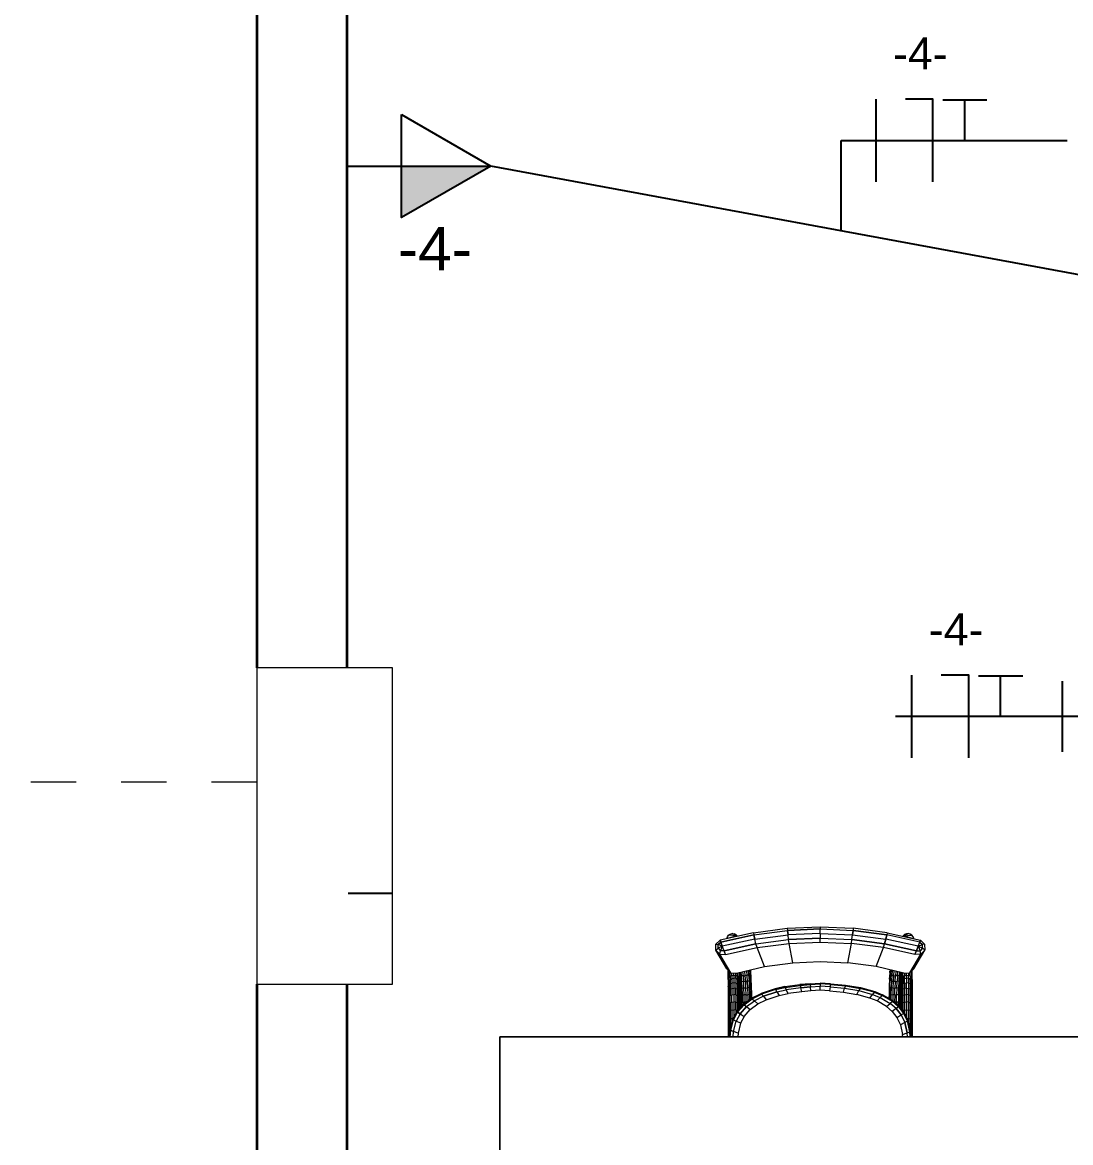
# Model space of a CAD drawing. Header units: metres. Extents: x -182 to 99, y 70 to 117.
# Drawn here: x -6.541 to -4.222, y 104.585 to 107.064 of the extents above; entities that cross this region are included whole.
import ezdxf

# ---------------------------------------------------------------- set-up
doc = ezdxf.new("R2010")
doc.units = ezdxf.units.M
doc.header["$LTSCALE"] = 0.01
doc.linetypes.add('TRAZOS2', pattern=[9.525, 6.35, -3.175])
for name, color, linetype, lineweight in [('A-WALL', 2, 'Continuous', 9), ('G-IMPT', 1, 'Continuous', 9), ('I-FURN', 6, 'Continuous', 9), ('S-COLS', 6, 'Continuous', 9), ('S-GRID', 1, 'Continuous', 9)]:
    doc.layers.add(name, color=color, linetype=linetype, lineweight=lineweight)
for name, color, linetype in [('FIAÇÃO', 10, 'Continuous'), ('Força', 7, 'Continuous'), ('Iluminação', 7, 'Continuous')]:
    doc.layers.add(name, color=color, linetype=linetype)
doc.styles.add('Arial', font='arial.ttf', dxfattribs={"height": 0.29506})
doc.styles.add('Arial_2', font='arial.ttf', dxfattribs={"height": 0.258177})
doc.dimstyles.new('Diagonal', dxfattribs={"dimscale": 0.3048, "dimtxt": 0.258177, "dimasz": 1.025262, "dimexe": 0.984252, "dimexo": 0.615157, "dimgap": 0.04101, "dimtad": 1, "dimrnd": 0.01, "dimzin": 0, "dimdsep": 46, "dimtxsty": 'Arial_2', "dimblk1": 'OBLIQUE', "dimblk2": 'OBLIQUE', "dimsah": 1, "dimcen": 0.09, "dimse1": 1, "dimse2": 1, "dimazin": 0, "dimtfac": 1, "dimtix": 1, "dimtmove": 0, "dimatfit": 3, "dimfxl": 1, "dimtvp": 1, "dimtfill": 1, "dimtolj": 1, "dimtzin": 0, "dimarcsym": 2})

# ---------------------------------------------------------------- blocks, each defined once
blk = doc.blocks.new('Craftsman05 - 12ZFNB05_dwg-256066-Nivel 4')
at = {"layer": 'G-IMPT'}
for p, q in [((0.762, 1.4224), (0, 1.4224)), ((0, 1.4224), (0.762, 1.4224)), ((0.762, 0), (0.762, 1.4224)), ((0.762, 1.4224), (0.762, 0)), ((0.762, 0), (0, 0)), ((0, 0), (0.762, 0))]:
    blk.add_line(p, q, dxfattribs=at)
blk = doc.blocks.new('Craftsman05 - Craftsman05-256427-Nivel 4')
blk.add_blockref('Craftsman05 - 12ZFNB05_dwg-256066-Nivel 4', (0, 0))
blk = doc.blocks.new('Seating28 - 12ZSTG28_dwg-156282-Nivel 4')
at = {"layer": 'G-IMPT'}
for p, q in [((-0.0322, 0.3347), (-0.0157, 0.4081)), ((-0.0113, 0.4068), (-0.0276, 0.3338)), ((-0.0113, 0.4068), (-0.0276, 0.3338)), ((-0.0021, 0.4033), (-0.018, 0.3314)), ((-0.0068, 0.4176), (-0.0157, 0.4081)), ((-0.0157, 0.4081), (-0.0113, 0.4068)), ((-0.0113, 0.4068), (-0.0157, 0.4081)), ((-0.0157, 0.4081), (-0.0113, 0.4068)), ((-0.0113, 0.4068), (-0.0059, 0.4125)), ((-0.0113, 0.4068), (-0.0059, 0.4125)), ((-0.0021, 0.4033), (-0.0113, 0.4068)), ((-0.0021, 0.4033), (-0.0113, 0.4068)), ((-0.0076, 0.3288), (0.0078, 0.3994)), ((0.0078, 0.3994), (-0.0076, 0.3288)), ((-0.0068, 0.4176), (0.0062, 0.418)), ((-0.0068, 0.4176), (-0.0059, 0.4125)), ((0.002, 0.4128), (-0.0059, 0.4125)), ((0.002, 0.4128), (-0.0059, 0.4125)), ((-0.0021, 0.4033), (-0.0059, 0.4125)), ((-0.0021, 0.4033), (0.002, 0.4128)), ((-0.0021, 0.4033), (0.0077, 0.4074)), ((-0.0021, 0.4033), (0.0078, 0.3994)), ((0.0078, 0.3994), (-0.0021, 0.4033)), ((0.0062, 0.418), (0.002, 0.4128)), ((0.002, 0.4128), (0.0077, 0.4074)), ((0.002, 0.4128), (0.0077, 0.4074)), ((0.0476, 0.3936), (0.0062, 0.418)), ((0.0062, 0.418), (0.0155, 0.4091)), ((0.0155, 0.4091), (0.0077, 0.4074)), ((0.0155, 0.4091), (0.0077, 0.4074)), ((0.0078, 0.3994), (0.0077, 0.4074)), ((0.0078, 0.3994), (0.0077, 0.4074)), ((0.0158, 0.3961), (0.0078, 0.3994)), ((0.0158, 0.3961), (0.0078, 0.3994)), ((0.0155, 0.4091), (0.0158, 0.3961)), ((0.0569, 0.3847), (0.0155, 0.4091)), ((-0.0292, 0.3858), (-0.0303, 0.3815)), ((-0.0292, 0.3858), (-0.0303, 0.3815)), ((-0.0303, 0.3815), (-0.0299, 0.3771)), ((-0.0303, 0.3815), (-0.0299, 0.3771)), ((-0.025, 0.3701), (-0.0303, 0.3815)), ((-0.0299, 0.3771), (-0.0281, 0.3732)), ((-0.0299, 0.3771), (-0.0281, 0.3732)), ((-0.0292, 0.3858), (-0.0267, 0.3894)), ((-0.0267, 0.3894), (-0.0292, 0.3858)), ((-0.025, 0.3701), (-0.0281, 0.3732)), ((-0.025, 0.3701), (-0.0281, 0.3732)), ((-0.0231, 0.392), (-0.0267, 0.3894)), ((-0.0231, 0.392), (-0.0267, 0.3894)), ((-0.025, 0.3701), (-0.0267, 0.3894)), ((-0.0201, 0.3886), (-0.025, 0.3701)), ((-0.0231, 0.392), (-0.0191, 0.3931)), ((-0.0191, 0.3931), (-0.0231, 0.392)), ((0.0158, 0.3961), (0.0006, 0.3265)), ((0.0476, 0.3936), (0.0569, 0.3847)), ((0.0715, 0.39), (0.0514, 0.39)), ((0.0529, 0.3885), (0.0675, 0.3885)), ((0.0643, 0.3857), (0.0559, 0.3857)), ((0.0571, 0.3717), (0.0569, 0.3847)), ((0.0569, 0.3818), (0.0622, 0.3818)), ((0.0614, 0.3775), (0.057, 0.3775)), ((0.0571, 0.3731), (0.0622, 0.3731)), ((0.0614, 0.3775), (0.0622, 0.3818)), ((0.0687, 0.3775), (0.0614, 0.3775)), ((0.0622, 0.3731), (0.0614, 0.3775)), ((0.0643, 0.3857), (0.0622, 0.3818)), ((0.0694, 0.3818), (0.0622, 0.3818)), ((0.0643, 0.3693), (0.0622, 0.3731)), ((0.0694, 0.3731), (0.0622, 0.3731)), ((0.0643, 0.3857), (0.0675, 0.3885)), ((0.0643, 0.3857), (0.0714, 0.3857)), ((0.0715, 0.39), (0.0675, 0.3885)), ((0.0745, 0.3885), (0.0675, 0.3885)), ((0.0694, 0.3818), (0.0687, 0.3775)), ((0.0694, 0.3731), (0.0687, 0.3775)), ((0.0687, 0.3775), (0.0784, 0.3775)), ((0.0714, 0.3857), (0.0694, 0.3818)), ((0.0694, 0.3818), (0.0791, 0.3818)), ((0.0714, 0.3693), (0.0694, 0.3731)), ((0.0791, 0.3731), (0.0694, 0.3731)), ((0.0714, 0.3857), (0.0745, 0.3885)), ((0.0714, 0.3857), (0.0808, 0.3857)), ((0.0715, 0.39), (0.0783, 0.39)), ((0.0745, 0.3885), (0.0783, 0.39)), ((0.0745, 0.3885), (0.0839, 0.3885)), ((0.0783, 0.39), (0.0874, 0.39)), ((0.0791, 0.3818), (0.0784, 0.3775)), ((0.0791, 0.3731), (0.0784, 0.3775)), ((0.0905, 0.3775), (0.0784, 0.3775)), ((0.081, 0.3857), (0.0791, 0.3818)), ((0.0791, 0.3818), (0.0911, 0.3818)), ((0.0791, 0.3731), (0.081, 0.3693)), ((0.0791, 0.3731), (0.0911, 0.3731)), ((0.081, 0.3857), (0.0839, 0.3885)), ((0.081, 0.3857), (0.0928, 0.3857)), ((0.0874, 0.39), (0.0839, 0.3885)), ((0.0839, 0.3885), (0.0955, 0.3885)), ((0.0874, 0.39), (0.0987, 0.39)), ((0.0905, 0.3775), (0.0911, 0.3818)), ((0.0905, 0.3775), (0.0911, 0.3731)), ((0.0905, 0.3775), (0.1047, 0.3775)), ((0.0928, 0.3857), (0.0911, 0.3818)), ((0.0911, 0.3818), (0.1052, 0.3818)), ((0.0928, 0.3693), (0.0911, 0.3731)), ((0.0911, 0.3731), (0.1052, 0.3731)), ((0.0928, 0.3857), (0.0955, 0.3885)), ((0.0928, 0.3857), (0.1068, 0.3857)), ((0.0955, 0.3885), (0.0987, 0.39)), ((0.0955, 0.3885), (0.1091, 0.3885)), ((0.0987, 0.39), (0.112, 0.39)), ((0.1052, 0.3818), (0.1047, 0.3775)), ((0.1052, 0.3731), (0.1047, 0.3775)), ((0.1047, 0.3775), (0.1209, 0.3775)), ((0.1068, 0.3857), (0.1052, 0.3818)), ((0.1052, 0.3818), (0.1213, 0.3818)), ((0.1068, 0.3693), (0.1052, 0.3731)), ((0.1052, 0.3731), (0.1213, 0.3731)), ((0.1068, 0.3857), (0.1091, 0.3885)), ((0.1068, 0.3857), (0.1227, 0.3857)), ((0.112, 0.39), (0.1091, 0.3885)), ((0.1247, 0.3885), (0.1091, 0.3885)), ((0.112, 0.39), (0.1272, 0.39)), ((0.1213, 0.3818), (0.1209, 0.3775)), ((0.1213, 0.3731), (0.1209, 0.3775)), ((0.1209, 0.3775), (0.1387, 0.3775)), ((0.1213, 0.3818), (0.1227, 0.3857)), ((0.1213, 0.3818), (0.139, 0.3818)), ((0.1227, 0.3693), (0.1213, 0.3731)), ((0.1213, 0.3731), (0.139, 0.3731)), ((0.1247, 0.3885), (0.1227, 0.3857)), ((0.1227, 0.3857), (0.1401, 0.3857)), ((0.1247, 0.3885), (0.1272, 0.39)), ((0.1247, 0.3885), (0.1418, 0.3885)), ((0.1272, 0.39), (0.1438, 0.39)), ((0.1305, 0.3614), (0.1453, 0.373)), ((0.1305, 0.3614), (0.1453, 0.373)), ((0.1387, 0.3775), (0.139, 0.3818)), ((0.139, 0.3731), (0.1387, 0.3775)), ((0.1387, 0.3775), (0.1547, 0.3775)), ((0.1401, 0.3857), (0.139, 0.3818)), ((0.139, 0.3818), (0.158, 0.3818)), ((0.139, 0.3731), (0.1401, 0.3693)), ((0.139, 0.3731), (0.1457, 0.3731)), ((0.1418, 0.3885), (0.1401, 0.3857)), ((0.1401, 0.3857), (0.1589, 0.3857)), ((0.1418, 0.3885), (0.1438, 0.39)), ((0.1418, 0.3885), (0.1601, 0.3885)), ((0.1438, 0.39), (0.1617, 0.39)), ((0.1453, 0.373), (0.1627, 0.3813)), ((0.1453, 0.373), (0.1627, 0.3813)), ((0.1464, 0.3711), (0.1453, 0.373)), ((0.1464, 0.3711), (0.1637, 0.3794)), ((0.1498, 0.3655), (0.1665, 0.3735)), ((0.1498, 0.3655), (0.1665, 0.3735)), ((0.1579, 0.379), (0.158, 0.3818)), ((0.1589, 0.3857), (0.158, 0.3818)), ((0.158, 0.3818), (0.1648, 0.3818)), ((0.1601, 0.3885), (0.1589, 0.3857)), ((0.1589, 0.3857), (0.1787, 0.3857)), ((0.1601, 0.3885), (0.1617, 0.39)), ((0.1601, 0.3885), (0.1795, 0.3885)), ((0.1617, 0.39), (0.1806, 0.39)), ((0.1627, 0.3813), (0.1868, 0.3869)), ((0.1868, 0.3869), (0.1627, 0.3813)), ((0.1637, 0.3794), (0.1627, 0.3813)), ((0.1875, 0.3849), (0.1637, 0.3794)), ((0.1637, 0.3794), (0.1665, 0.3735)), ((0.1665, 0.3735), (0.1896, 0.3789)), ((0.1896, 0.3789), (0.1665, 0.3735)), ((0.1665, 0.3735), (0.1713, 0.3638)), ((0.1795, 0.3885), (0.1787, 0.3857)), ((0.1787, 0.3857), (0.1813, 0.3857)), ((0.1795, 0.3885), (0.1806, 0.39)), ((0.1795, 0.3885), (0.198, 0.3885)), ((0.1806, 0.39), (0.198, 0.39)), ((0.198, 0.3877), (0.1868, 0.3869)), ((0.198, 0.3877), (0.1868, 0.3869)), ((0.1875, 0.3849), (0.1868, 0.3869)), ((0.198, 0.3857), (0.1875, 0.3849)), ((0.1896, 0.3789), (0.1875, 0.3849)), ((0.198, 0.3795), (0.1896, 0.3789)), ((0.198, 0.3795), (0.1896, 0.3789)), ((0.1932, 0.3689), (0.1896, 0.3789)), ((-0.0239, 0.3717), (-0.025, 0.3701)), ((0.0571, 0.3717), (0.0428, 0.3102)), ((0.052, 0.3497), (0.0625, 0.3488)), ((0.053, 0.354), (0.0633, 0.353)), ((0.0631, 0.3574), (0.054, 0.3582)), ((0.0548, 0.3619), (0.0618, 0.3613)), ((0.0555, 0.3646), (0.0598, 0.3642)), ((0.0558, 0.3659), (0.0572, 0.3658)), ((0.0675, 0.3665), (0.0559, 0.3665)), ((0.0643, 0.3693), (0.0566, 0.3693)), ((0.0572, 0.3658), (0.0714, 0.3649)), ((0.0572, 0.3658), (0.0598, 0.3642)), ((0.0618, 0.3613), (0.0598, 0.3642)), ((0.0734, 0.3633), (0.0598, 0.3642)), ((0.0609, 0.345), (0.0625, 0.3488)), ((0.0618, 0.3613), (0.0631, 0.3574)), ((0.0618, 0.3613), (0.075, 0.3605)), ((0.0625, 0.3488), (0.0633, 0.353)), ((0.0625, 0.3488), (0.0755, 0.3479)), ((0.0631, 0.3574), (0.0633, 0.353)), ((0.0631, 0.3574), (0.0759, 0.3566)), ((0.0761, 0.3523), (0.0633, 0.353)), ((0.0675, 0.3665), (0.0643, 0.3693)), ((0.0643, 0.3693), (0.0714, 0.3693)), ((0.0675, 0.3665), (0.0745, 0.3665)), ((0.0675, 0.3665), (0.0715, 0.365)), ((0.0699, 0.365), (0.0715, 0.365)), ((0.0714, 0.3693), (0.0745, 0.3665)), ((0.0714, 0.3693), (0.0808, 0.3693)), ((0.0714, 0.3649), (0.0871, 0.3642)), ((0.0714, 0.3649), (0.0734, 0.3633)), ((0.0783, 0.365), (0.0715, 0.365)), ((0.075, 0.3605), (0.0734, 0.3633)), ((0.0734, 0.3633), (0.0885, 0.3627)), ((0.0742, 0.3441), (0.0755, 0.3479)), ((0.0783, 0.365), (0.0745, 0.3665)), ((0.0745, 0.3665), (0.0839, 0.3665)), ((0.075, 0.3605), (0.0896, 0.3598)), ((0.075, 0.3605), (0.0759, 0.3566)), ((0.0761, 0.3523), (0.0755, 0.3479)), ((0.0755, 0.3479), (0.0899, 0.3473)), ((0.0761, 0.3523), (0.0759, 0.3566)), ((0.0902, 0.356), (0.0759, 0.3566)), ((0.0761, 0.3523), (0.0903, 0.3517)), ((0.0783, 0.365), (0.0874, 0.365)), ((0.0839, 0.3665), (0.081, 0.3693)), ((0.081, 0.3693), (0.0928, 0.3693)), ((0.0874, 0.365), (0.0839, 0.3665)), ((0.0839, 0.3665), (0.0955, 0.3665)), ((0.0871, 0.3642), (0.1039, 0.3638)), ((0.0885, 0.3627), (0.0871, 0.3642)), ((0.0874, 0.365), (0.0987, 0.365)), ((0.0896, 0.3598), (0.0885, 0.3627)), ((0.0885, 0.3627), (0.1046, 0.3623)), ((0.0891, 0.3435), (0.0899, 0.3473)), ((0.0896, 0.3598), (0.0902, 0.356)), ((0.0896, 0.3598), (0.1051, 0.3595)), ((0.0899, 0.3473), (0.0903, 0.3517)), ((0.0899, 0.3473), (0.1053, 0.347)), ((0.0902, 0.356), (0.0903, 0.3517)), ((0.0902, 0.356), (0.1055, 0.3556)), ((0.1055, 0.3513), (0.0903, 0.3517)), ((0.0955, 0.3665), (0.0928, 0.3693)), ((0.0928, 0.3693), (0.1068, 0.3693)), ((0.0955, 0.3665), (0.0987, 0.365)), ((0.0955, 0.3665), (0.1091, 0.3665)), ((0.0987, 0.365), (0.112, 0.365)), ((0.1039, 0.3638), (0.1212, 0.3637)), ((0.1039, 0.3638), (0.1046, 0.3623)), ((0.1046, 0.3623), (0.1051, 0.3595)), ((0.1046, 0.3623), (0.1212, 0.3622)), ((0.1051, 0.3595), (0.1212, 0.3594)), ((0.1051, 0.3595), (0.1055, 0.3556)), ((0.1189, 0.348), (0.1052, 0.3247)), ((0.1189, 0.348), (0.1052, 0.3247)), ((0.1055, 0.3513), (0.1053, 0.347)), ((0.1055, 0.3513), (0.1055, 0.3556)), ((0.1212, 0.3555), (0.1055, 0.3556)), ((0.1055, 0.3513), (0.1212, 0.3512)), ((0.1091, 0.3665), (0.1068, 0.3693)), ((0.1068, 0.3693), (0.1227, 0.3693)), ((0.112, 0.365), (0.1091, 0.3665)), ((0.1091, 0.3665), (0.1247, 0.3665)), ((0.112, 0.365), (0.1272, 0.365)), ((0.1305, 0.3614), (0.1189, 0.348)), ((0.1189, 0.348), (0.1305, 0.3614)), ((0.1189, 0.348), (0.1202, 0.3463)), ((0.1318, 0.3596), (0.1202, 0.3463)), ((0.1335, 0.3637), (0.1212, 0.3637)), ((0.1212, 0.3637), (0.1212, 0.3622)), ((0.1212, 0.3594), (0.1212, 0.3622)), ((0.1212, 0.3622), (0.1316, 0.3622)), ((0.1288, 0.3594), (0.1212, 0.3594)), ((0.1212, 0.3594), (0.1212, 0.3555)), ((0.1212, 0.3555), (0.1212, 0.3512)), ((0.1212, 0.3555), (0.1255, 0.3555)), ((0.1227, 0.3693), (0.1247, 0.3665)), ((0.1227, 0.3693), (0.1401, 0.3693)), ((0.1356, 0.3544), (0.1244, 0.3415)), ((0.1356, 0.3544), (0.1244, 0.3415)), ((0.1272, 0.365), (0.1247, 0.3665)), ((0.1247, 0.3665), (0.1371, 0.3665)), ((0.1272, 0.365), (0.1351, 0.365)), ((0.1318, 0.3596), (0.1305, 0.3614)), ((0.1318, 0.3596), (0.1305, 0.3614)), ((0.1318, 0.3596), (0.1464, 0.3711)), ((0.1318, 0.3596), (0.1356, 0.3544)), ((0.1318, 0.3596), (0.1356, 0.3544)), ((0.1356, 0.3544), (0.1498, 0.3655)), ((0.1498, 0.3655), (0.1356, 0.3544)), ((0.1356, 0.3544), (0.142, 0.3456)), ((0.142, 0.3456), (0.1554, 0.3562)), ((0.1498, 0.3655), (0.1464, 0.3711)), ((0.1554, 0.3562), (0.1498, 0.3655)), ((0.1554, 0.3562), (0.1713, 0.3638)), ((0.1713, 0.3638), (0.1932, 0.3689)), ((0.198, 0.3692), (0.1932, 0.3689)), ((-0.0322, 0.3347), (-0.0421, 0.2595)), ((-0.0373, 0.2591), (-0.0276, 0.3338)), ((-0.0276, 0.3338), (-0.0373, 0.2591)), ((-0.0322, 0.3347), (-0.0276, 0.3338)), ((-0.0322, 0.3347), (-0.0276, 0.3338)), ((-0.018, 0.3314), (-0.0276, 0.3338)), ((-0.0276, 0.3338), (-0.018, 0.3314)), ((-0.0275, 0.2579), (-0.018, 0.3314)), ((-0.018, 0.3314), (-0.0076, 0.3288)), ((-0.0076, 0.3288), (-0.018, 0.3314)), ((-0.0169, 0.2566), (-0.0076, 0.3288)), ((-0.0076, 0.3288), (-0.0169, 0.2566)), ((0.0006, 0.3265), (-0.0085, 0.2555)), ((0.0006, 0.3265), (-0.0076, 0.3288)), ((0.0006, 0.3265), (-0.0076, 0.3288)), ((0.0428, 0.3102), (0.0006, 0.3265)), ((0.05, 0.3413), (0.0558, 0.3408)), ((0.05, 0.3411), (0.0529, 0.3409)), ((0.0504, 0.3429), (0.0586, 0.3422)), ((0.0511, 0.3459), (0.0609, 0.345)), ((0.0529, 0.3409), (0.068, 0.3399)), ((0.0558, 0.3408), (0.0529, 0.3409)), ((0.0558, 0.3408), (0.0586, 0.3422)), ((0.0558, 0.3408), (0.0703, 0.3399)), ((0.0609, 0.345), (0.0586, 0.3422)), ((0.0586, 0.3422), (0.0724, 0.3413)), ((0.0609, 0.345), (0.0742, 0.3441)), ((0.068, 0.3399), (0.0703, 0.3399)), ((0.0703, 0.3399), (0.068, 0.3399)), ((0.0703, 0.3399), (0.0724, 0.3413)), ((0.0703, 0.3399), (0.0863, 0.3392)), ((0.0742, 0.3441), (0.0724, 0.3413)), ((0.0878, 0.3407), (0.0724, 0.3413)), ((0.0742, 0.3441), (0.0891, 0.3435)), ((0.0848, 0.3392), (0.0863, 0.3392)), ((0.0848, 0.3392), (0.0863, 0.3392)), ((0.0878, 0.3407), (0.0863, 0.3392)), ((0.0863, 0.3392), (0.1035, 0.3388)), ((0.0878, 0.3407), (0.0891, 0.3435)), ((0.0878, 0.3407), (0.1042, 0.3403)), ((0.0891, 0.3435), (0.1049, 0.3431)), ((0.0981, 0.3074), (0.1052, 0.3247)), ((0.0981, 0.3074), (0.1052, 0.3247)), ((0.0997, 0.3061), (0.1067, 0.3233)), ((0.1042, 0.3403), (0.1035, 0.3388)), ((0.1035, 0.3388), (0.1135, 0.3387)), ((0.1042, 0.3403), (0.1049, 0.3431)), ((0.1042, 0.3403), (0.1143, 0.3402)), ((0.1049, 0.3431), (0.1053, 0.347)), ((0.1049, 0.3431), (0.116, 0.3431)), ((0.1067, 0.3233), (0.1052, 0.3247)), ((0.1053, 0.347), (0.1182, 0.3469)), ((0.1202, 0.3463), (0.1067, 0.3233)), ((0.1113, 0.3192), (0.1067, 0.3233)), ((0.1113, 0.3192), (0.1244, 0.3415)), ((0.1113, 0.3192), (0.1244, 0.3415)), ((0.1314, 0.3335), (0.1189, 0.3122)), ((0.1202, 0.3463), (0.1244, 0.3415)), ((0.1314, 0.3335), (0.1244, 0.3415)), ((0.142, 0.3456), (0.1314, 0.3335)), ((0.0428, 0.3102), (0.0342, 0.2473)), ((0.0892, 0.2756), (0.0981, 0.3074)), ((0.0892, 0.2756), (0.0981, 0.3074)), ((0.0997, 0.3061), (0.0909, 0.2747)), ((0.096, 0.2721), (0.1045, 0.3025)), ((0.096, 0.2721), (0.1045, 0.3025)), ((0.0997, 0.3061), (0.0981, 0.3074)), ((0.0997, 0.3061), (0.1045, 0.3025)), ((0.1045, 0.3025), (0.1113, 0.3192)), ((0.1045, 0.3025), (0.1113, 0.3192)), ((0.1124, 0.2965), (0.1045, 0.3025)), ((0.1189, 0.3122), (0.1113, 0.3192)), ((0.1189, 0.3122), (0.1124, 0.2965)), ((0.0839, 0.2428), (0.0892, 0.2756)), ((0.0839, 0.2428), (0.0892, 0.2756)), ((0.0856, 0.2422), (0.0909, 0.2747)), ((0.0892, 0.2756), (0.0909, 0.2747)), ((0.0909, 0.2747), (0.096, 0.2721)), ((0.1124, 0.2965), (0.1044, 0.2676)), ((-0.0453, 0.1866), (-0.0421, 0.2595)), ((-0.0421, 0.2595), (-0.0373, 0.2591)), ((-0.0421, 0.2595), (-0.0373, 0.2591)), ((-0.0405, 0.1866), (-0.0373, 0.2591)), ((-0.0405, 0.1866), (-0.0373, 0.2591)), ((-0.0275, 0.2579), (-0.0373, 0.2591)), ((-0.0373, 0.2591), (-0.0275, 0.2579)), ((-0.0306, 0.1866), (-0.0275, 0.2579)), ((-0.0169, 0.2566), (-0.0275, 0.2579)), ((-0.0169, 0.2566), (-0.0275, 0.2579)), ((-0.0199, 0.1866), (-0.0169, 0.2566)), ((-0.0199, 0.1866), (-0.0169, 0.2566)), ((-0.0085, 0.2555), (-0.0169, 0.2566)), ((-0.0085, 0.2555), (-0.0169, 0.2566)), ((-0.0115, 0.1866), (-0.0085, 0.2555)), ((0.0342, 0.2473), (-0.0085, 0.2555)), ((0.0908, 0.2405), (0.096, 0.2721)), ((0.0908, 0.2405), (0.096, 0.2721)), ((0.1044, 0.2676), (0.096, 0.2721)), ((0.0995, 0.2377), (0.1044, 0.2676)), ((0.0314, 0.1866), (0.0342, 0.2473)), ((0.0807, 0.2092), (0.0839, 0.2428)), ((0.0807, 0.2092), (0.0839, 0.2428)), ((0.0825, 0.2089), (0.0856, 0.2422)), ((0.0856, 0.2422), (0.0839, 0.2428)), ((0.0856, 0.2422), (0.0908, 0.2405)), ((0.0878, 0.2083), (0.0908, 0.2405)), ((0.0878, 0.2083), (0.0908, 0.2405)), ((0.0995, 0.2377), (0.0908, 0.2405)), ((0.0967, 0.2071), (0.0995, 0.2377)), ((0.0807, 0.2092), (0.0792, 0.1866)), ((0.0807, 0.2092), (0.0792, 0.1866)), ((0.0807, 0.2092), (0.0825, 0.2089)), ((0.0825, 0.2089), (0.081, 0.1866)), ((0.0825, 0.2089), (0.0878, 0.2083)), ((0.0878, 0.2083), (0.0864, 0.1866)), ((0.0878, 0.2083), (0.0864, 0.1866)), ((0.0878, 0.2083), (0.0967, 0.2071)), ((0.0967, 0.2071), (0.0953, 0.1866)), ((-0.0421, 0.1137), (-0.0453, 0.1866)), ((-0.0453, 0.1866), (-0.0405, 0.1866)), ((-0.0405, 0.1866), (-0.0373, 0.1142)), ((-0.0306, 0.1866), (-0.0405, 0.1866)), ((-0.0373, 0.1142), (-0.0405, 0.1866)), ((-0.0306, 0.1866), (-0.0199, 0.1866)), ((-0.0306, 0.1866), (-0.0275, 0.1153)), ((-0.0199, 0.1866), (-0.0169, 0.1166)), ((-0.0169, 0.1166), (-0.0199, 0.1866)), ((-0.0115, 0.1866), (-0.0199, 0.1866)), ((-0.0085, 0.1177), (-0.0115, 0.1866)), ((0.0342, 0.1259), (0.0314, 0.1866)), ((0.0807, 0.164), (0.0792, 0.1866)), ((0.0807, 0.164), (0.0792, 0.1866)), ((0.081, 0.1866), (0.0792, 0.1866)), ((0.0825, 0.1642), (0.081, 0.1866)), ((0.081, 0.1866), (0.0864, 0.1866)), ((0.0878, 0.1649), (0.0864, 0.1866)), ((0.0953, 0.1866), (0.0864, 0.1866)), ((0.0878, 0.1649), (0.0864, 0.1866)), ((0.0953, 0.1866), (0.0967, 0.166)), ((0.0807, 0.164), (0.0825, 0.1642)), ((0.0826, 0.1415), (0.0807, 0.164)), ((0.0807, 0.164), (0.0826, 0.1415)), ((0.0825, 0.1642), (0.0878, 0.1649)), ((0.0844, 0.142), (0.0825, 0.1642)), ((0.0967, 0.166), (0.0878, 0.1649)), ((0.0878, 0.1649), (0.0896, 0.1433)), ((0.0896, 0.1433), (0.0878, 0.1649)), ((0.0967, 0.166), (0.0984, 0.1456)), ((0.0342, 0.1259), (-0.0085, 0.1177)), ((0.0428, 0.063), (0.0342, 0.1259)), ((0.0826, 0.1415), (0.0844, 0.142)), ((0.0871, 0.1084), (0.0826, 0.1415)), ((0.0871, 0.1084), (0.0826, 0.1415)), ((0.0844, 0.142), (0.0896, 0.1433)), ((0.0888, 0.1091), (0.0844, 0.142)), ((0.0984, 0.1456), (0.0896, 0.1433)), ((0.0896, 0.1433), (0.0939, 0.1115)), ((0.0896, 0.1433), (0.0939, 0.1115)), ((0.0984, 0.1456), (0.1025, 0.1154)), ((-0.0421, 0.1137), (-0.0373, 0.1142)), ((-0.0421, 0.1137), (-0.0373, 0.1142)), ((-0.0322, 0.0386), (-0.0421, 0.1137)), ((-0.0275, 0.1153), (-0.0373, 0.1142)), ((-0.0373, 0.1142), (-0.0275, 0.1153)), ((-0.0276, 0.0395), (-0.0373, 0.1142)), ((-0.0276, 0.0395), (-0.0373, 0.1142)), ((-0.0169, 0.1166), (-0.0275, 0.1153)), ((-0.0169, 0.1166), (-0.0275, 0.1153)), ((-0.018, 0.0418), (-0.0275, 0.1153)), ((-0.0085, 0.1177), (-0.0169, 0.1166)), ((-0.0085, 0.1177), (-0.0169, 0.1166)), ((-0.0076, 0.0444), (-0.0169, 0.1166)), ((-0.0076, 0.0444), (-0.0169, 0.1166)), ((0.0006, 0.0467), (-0.0085, 0.1177)), ((0.0871, 0.1084), (0.0888, 0.1091)), ((0.0917, 0.0868), (0.0871, 0.1084)), ((0.0871, 0.1084), (0.0917, 0.0868)), ((0.0888, 0.1091), (0.0939, 0.1115)), ((0.0934, 0.0878), (0.0888, 0.1091)), ((0.1025, 0.1154), (0.0939, 0.1115)), ((0.0984, 0.0908), (0.0939, 0.1115)), ((0.0984, 0.0908), (0.0939, 0.1115)), ((0.1066, 0.0958), (0.1025, 0.1154)), ((0.0934, 0.0878), (0.0917, 0.0868)), ((0.0917, 0.0868), (0.102, 0.0556)), ((0.0917, 0.0868), (0.102, 0.0556)), ((0.0934, 0.0878), (0.0984, 0.0908)), ((0.0934, 0.0878), (0.1036, 0.0569)), ((0.0984, 0.0908), (0.1066, 0.0958)), ((0.0984, 0.0908), (0.1083, 0.0608)), ((0.1083, 0.0608), (0.0984, 0.0908)), ((0.1161, 0.0673), (0.1066, 0.0958)), ((0.0428, 0.063), (0.0006, 0.0467)), ((0.0571, 0.0016), (0.0428, 0.063)), ((0.1036, 0.0569), (0.102, 0.0556)), ((0.1125, 0.0348), (0.102, 0.0556)), ((0.1125, 0.0348), (0.102, 0.0556)), ((0.1083, 0.0608), (0.1036, 0.0569)), ((0.1139, 0.0363), (0.1036, 0.0569)), ((0.1083, 0.0608), (0.1161, 0.0673)), ((0.1083, 0.0608), (0.1183, 0.0409)), ((0.1083, 0.0608), (0.1183, 0.0409)), ((0.1255, 0.0485), (0.1161, 0.0673)), ((-0.0322, 0.0386), (-0.0276, 0.0395)), ((-0.0322, 0.0386), (-0.0276, 0.0395)), ((-0.0322, 0.0386), (-0.0157, -0.0349)), ((-0.018, 0.0418), (-0.0276, 0.0395)), ((-0.0276, 0.0395), (-0.018, 0.0418)), ((-0.0276, 0.0395), (-0.0113, -0.0335)), ((-0.0113, -0.0335), (-0.0276, 0.0395)), ((-0.0076, 0.0444), (-0.018, 0.0418)), ((-0.0076, 0.0444), (-0.018, 0.0418)), ((-0.018, 0.0418), (-0.0021, -0.0301)), ((0.0006, 0.0467), (-0.0076, 0.0444)), ((0.0006, 0.0467), (-0.0076, 0.0444)), ((-0.0076, 0.0444), (0.0078, -0.0262)), ((0.0078, -0.0262), (-0.0076, 0.0444)), ((0.0158, -0.0228), (0.0006, 0.0467)), ((0.05, 0.032), (0.0529, 0.0322)), ((0.0501, 0.0318), (0.0558, 0.0323)), ((0.0504, 0.0302), (0.0586, 0.0309)), ((0.0511, 0.0273), (0.0609, 0.0282)), ((0.0529, 0.0322), (0.068, 0.0332)), ((0.0558, 0.0323), (0.0529, 0.0322)), ((0.0558, 0.0323), (0.0703, 0.0333)), ((0.0586, 0.0309), (0.0558, 0.0323)), ((0.0586, 0.0309), (0.0724, 0.0318)), ((0.0609, 0.0282), (0.0586, 0.0309)), ((0.0609, 0.0282), (0.0742, 0.029)), ((0.0609, 0.0282), (0.0625, 0.0244)), ((0.0625, 0.0244), (0.0755, 0.0252)), ((0.068, 0.0332), (0.0703, 0.0333)), ((0.0703, 0.0333), (0.068, 0.0332)), ((0.0703, 0.0333), (0.0863, 0.0339)), ((0.0703, 0.0333), (0.0724, 0.0318)), ((0.0724, 0.0318), (0.0878, 0.0324)), ((0.0742, 0.029), (0.0724, 0.0318)), ((0.0742, 0.029), (0.0891, 0.0296)), ((0.0742, 0.029), (0.0755, 0.0252)), ((0.0755, 0.0252), (0.0899, 0.0258)), ((0.0761, 0.0209), (0.0755, 0.0252)), ((0.0848, 0.0339), (0.0863, 0.0339)), ((0.0863, 0.0339), (0.0848, 0.0339)), ((0.0863, 0.0339), (0.1035, 0.0343)), ((0.0878, 0.0324), (0.0863, 0.0339)), ((0.0878, 0.0324), (0.1042, 0.0328)), ((0.0878, 0.0324), (0.0891, 0.0296)), ((0.0891, 0.0296), (0.1049, 0.03)), ((0.0891, 0.0296), (0.0899, 0.0258)), ((0.0899, 0.0258), (0.1053, 0.0262)), ((0.0903, 0.0215), (0.0899, 0.0258)), ((0.1035, 0.0343), (0.1128, 0.0344)), ((0.1042, 0.0328), (0.1035, 0.0343)), ((0.1042, 0.0328), (0.1139, 0.0329)), ((0.1049, 0.03), (0.1042, 0.0328)), ((0.1049, 0.03), (0.1159, 0.0301)), ((0.1049, 0.03), (0.1053, 0.0262)), ((0.1053, 0.0262), (0.1187, 0.0263)), ((0.1055, 0.0218), (0.1053, 0.0262)), ((0.1139, 0.0363), (0.1125, 0.0348)), ((0.1261, 0.0163), (0.1125, 0.0348)), ((0.1261, 0.0163), (0.1125, 0.0348)), ((0.1139, 0.0363), (0.1183, 0.0409)), ((0.1275, 0.018), (0.1139, 0.0363)), ((0.1255, 0.0485), (0.1183, 0.0409)), ((0.1314, 0.0231), (0.1183, 0.0409)), ((0.1314, 0.0231), (0.1183, 0.0409)), ((0.138, 0.0316), (0.1255, 0.0485)), ((0.1314, 0.0231), (0.138, 0.0316)), ((0.1531, 0.0185), (0.138, 0.0316)), ((-0.025, 0.003), (-0.0303, -0.0084)), ((-0.025, 0.003), (-0.0281, -0.0001)), ((-0.025, 0.003), (-0.0281, -0.0001)), ((-0.025, 0.003), (-0.0267, -0.0163)), ((-0.025, 0.003), (-0.0238, 0.0014)), ((-0.025, 0.003), (-0.0199, -0.0161)), ((0.052, 0.0235), (0.0625, 0.0244)), ((0.053, 0.0191), (0.0633, 0.0201)), ((0.054, 0.0149), (0.0631, 0.0157)), ((0.0549, 0.0112), (0.0618, 0.0119)), ((0.0555, 0.0086), (0.0598, 0.009)), ((0.0558, 0.0072), (0.0572, 0.0074)), ((0.0559, 0.0066), (0.0675, 0.0066)), ((0.0643, 0.0038), (0.0566, 0.0038)), ((0.0569, -0.0115), (0.0571, 0.0016)), ((0.0572, 0.0074), (0.0598, 0.009)), ((0.0572, 0.0074), (0.0714, 0.0083)), ((0.0598, 0.009), (0.0618, 0.0119)), ((0.0598, 0.009), (0.0734, 0.0098)), ((0.0618, 0.0119), (0.0631, 0.0157)), ((0.0618, 0.0119), (0.075, 0.0127)), ((0.0643, 0.0038), (0.0622, 0)), ((0.0625, 0.0244), (0.0633, 0.0201)), ((0.0631, 0.0157), (0.0633, 0.0201)), ((0.0631, 0.0157), (0.0759, 0.0165)), ((0.0633, 0.0201), (0.0761, 0.0209)), ((0.0643, 0.0038), (0.0675, 0.0066)), ((0.0714, 0.0038), (0.0643, 0.0038)), ((0.0715, 0.0082), (0.0675, 0.0066)), ((0.0745, 0.0066), (0.0675, 0.0066)), ((0.0714, 0.0038), (0.0694, 0)), ((0.0715, 0.0082), (0.0699, 0.0082)), ((0.0714, 0.0083), (0.0734, 0.0098)), ((0.0714, 0.0083), (0.0871, 0.0089)), ((0.0745, 0.0066), (0.0714, 0.0038)), ((0.0714, 0.0038), (0.0808, 0.0038)), ((0.0783, 0.0082), (0.0715, 0.0082)), ((0.075, 0.0127), (0.0734, 0.0098)), ((0.0734, 0.0098), (0.0885, 0.0104)), ((0.0783, 0.0082), (0.0745, 0.0066)), ((0.0745, 0.0066), (0.0839, 0.0066)), ((0.075, 0.0127), (0.0759, 0.0165)), ((0.075, 0.0127), (0.0896, 0.0133)), ((0.0761, 0.0209), (0.0759, 0.0165)), ((0.0759, 0.0165), (0.0902, 0.0171)), ((0.0761, 0.0209), (0.0903, 0.0215)), ((0.0783, 0.0082), (0.0874, 0.0082)), ((0.0791, 0), (0.081, 0.0038)), ((0.0839, 0.0066), (0.081, 0.0038)), ((0.081, 0.0038), (0.0928, 0.0038)), ((0.0874, 0.0082), (0.0839, 0.0066)), ((0.0839, 0.0066), (0.0955, 0.0066)), ((0.0871, 0.0089), (0.0885, 0.0104)), ((0.0871, 0.0089), (0.1039, 0.0093)), ((0.0874, 0.0082), (0.0987, 0.0082)), ((0.0896, 0.0133), (0.0885, 0.0104)), ((0.0885, 0.0104), (0.1046, 0.0108)), ((0.0896, 0.0133), (0.0902, 0.0171)), ((0.0896, 0.0133), (0.1051, 0.0137)), ((0.0903, 0.0215), (0.0902, 0.0171)), ((0.0902, 0.0171), (0.1055, 0.0175)), ((0.0903, 0.0215), (0.1055, 0.0218)), ((0.0911, 0), (0.0928, 0.0038)), ((0.0955, 0.0066), (0.0928, 0.0038)), ((0.1068, 0.0038), (0.0928, 0.0038)), ((0.0987, 0.0082), (0.0955, 0.0066)), ((0.1091, 0.0066), (0.0955, 0.0066)), ((0.0987, 0.0082), (0.112, 0.0082)), ((0.1039, 0.0093), (0.1046, 0.0108)), ((0.1039, 0.0093), (0.1212, 0.0094)), ((0.1051, 0.0137), (0.1046, 0.0108)), ((0.1046, 0.0108), (0.1212, 0.0109)), ((0.1051, 0.0137), (0.1055, 0.0175)), ((0.1051, 0.0137), (0.1212, 0.0138)), ((0.1052, 0), (0.1068, 0.0038)), ((0.1055, 0.0218), (0.1212, 0.0219)), ((0.1055, 0.0218), (0.1055, 0.0175)), ((0.1055, 0.0175), (0.1212, 0.0176)), ((0.1091, 0.0066), (0.1068, 0.0038)), ((0.1068, 0.0038), (0.1227, 0.0038)), ((0.112, 0.0082), (0.1091, 0.0066)), ((0.1091, 0.0066), (0.1247, 0.0066)), ((0.112, 0.0082), (0.1272, 0.0082)), ((0.1212, 0.0219), (0.1212, 0.0176)), ((0.1212, 0.0138), (0.1212, 0.0176)), ((0.1251, 0.0176), (0.1212, 0.0176)), ((0.129, 0.0138), (0.1212, 0.0138)), ((0.1212, 0.0138), (0.1212, 0.0109)), ((0.1212, 0.0094), (0.1212, 0.0109)), ((0.1212, 0.0109), (0.1323, 0.0109)), ((0.134, 0.0094), (0.1212, 0.0094)), ((0.1227, 0.0038), (0.1213, 0)), ((0.1247, 0.0066), (0.1227, 0.0038)), ((0.1401, 0.0038), (0.1227, 0.0038)), ((0.1272, 0.0082), (0.1247, 0.0066)), ((0.1372, 0.0066), (0.1247, 0.0066)), ((0.1261, 0.0163), (0.1275, 0.018)), ((0.1427, 0.0019), (0.1261, 0.0163)), ((0.1261, 0.0163), (0.1427, 0.0019)), ((0.1272, 0.0082), (0.1355, 0.0082)), ((0.1275, 0.018), (0.1314, 0.0231)), ((0.1439, 0.0037), (0.1275, 0.018)), ((0.1314, 0.0231), (0.1473, 0.0093)), ((0.1473, 0.0093), (0.1314, 0.0231)), ((0.1401, 0.0038), (0.139, 0)), ((0.1427, 0.0019), (0.1439, 0.0037)), ((0.1439, 0.0037), (0.1427, 0.0019)), ((0.1427, 0.0019), (0.1594, -0.007)), ((0.1594, -0.007), (0.1427, 0.0019)), ((0.1439, 0.0037), (0.1473, 0.0093)), ((0.1473, 0.0093), (0.1439, 0.0037)), ((0.1604, -0.0051), (0.1439, 0.0037)), ((0.1473, 0.0093), (0.1531, 0.0185)), ((0.1473, 0.0093), (0.1634, 0.0008)), ((0.1473, 0.0093), (0.1634, 0.0008)), ((0.1531, 0.0185), (0.1683, 0.0104)), ((0.1604, -0.0051), (0.1634, 0.0008)), ((0.1683, 0.0104), (0.1634, 0.0008)), ((0.1863, -0.0052), (0.1634, 0.0008)), ((0.1863, -0.0052), (0.1634, 0.0008)), ((0.1683, 0.0104), (0.19, 0.0048)), ((0.19, 0.0048), (0.1863, -0.0052)), ((0.19, 0.0048), (0.198, 0.0041)), ((-0.0303, -0.0084), (-0.0299, -0.004)), ((-0.0303, -0.0084), (-0.0299, -0.004)), ((-0.0292, -0.0126), (-0.0303, -0.0084)), ((-0.0292, -0.0126), (-0.0303, -0.0084)), ((-0.0281, -0.0001), (-0.0299, -0.004)), ((-0.0281, -0.0001), (-0.0299, -0.004)), ((-0.0267, -0.0163), (-0.0292, -0.0126)), ((-0.0267, -0.0163), (-0.0292, -0.0126)), ((-0.0231, -0.0188), (-0.0267, -0.0163)), ((-0.0231, -0.0188), (-0.0267, -0.0163)), ((-0.0191, -0.02), (-0.0231, -0.0188)), ((-0.0191, -0.02), (-0.0231, -0.0188)), ((0.0475, -0.0204), (0.0062, -0.0447)), ((0.0158, -0.0228), (0.0078, -0.0262)), ((0.0158, -0.0228), (0.0078, -0.0262)), ((0.0569, -0.0115), (0.0155, -0.0358)), ((0.0155, -0.0358), (0.0158, -0.0228)), ((0.0475, -0.0204), (0.0569, -0.0115)), ((0.0715, -0.0169), (0.0512, -0.0169)), ((0.0528, -0.0154), (0.0675, -0.0154)), ((0.0643, -0.0125), (0.0558, -0.0125)), ((0.0622, -0.0087), (0.0569, -0.0087)), ((0.0614, -0.0044), (0.057, -0.0044)), ((0.0622, 0), (0.0571, 0)), ((0.0614, -0.0044), (0.0622, 0)), ((0.0622, -0.0087), (0.0614, -0.0044)), ((0.0614, -0.0044), (0.0687, -0.0044)), ((0.0694, 0), (0.0622, 0)), ((0.0643, -0.0125), (0.0622, -0.0087)), ((0.0622, -0.0087), (0.0694, -0.0087)), ((0.0643, -0.0125), (0.0714, -0.0125)), ((0.0643, -0.0125), (0.0675, -0.0154)), ((0.0745, -0.0154), (0.0675, -0.0154)), ((0.0715, -0.0169), (0.0675, -0.0154)), ((0.0694, 0), (0.0687, -0.0044)), ((0.0694, -0.0087), (0.0687, -0.0044)), ((0.0687, -0.0044), (0.0784, -0.0044)), ((0.0694, 0), (0.0791, 0)), ((0.0714, -0.0125), (0.0694, -0.0087)), ((0.0694, -0.0087), (0.0791, -0.0087)), ((0.0714, -0.0125), (0.0745, -0.0154)), ((0.0714, -0.0125), (0.0808, -0.0125)), ((0.0715, -0.0169), (0.0783, -0.0169)), ((0.0745, -0.0154), (0.0783, -0.0169)), ((0.0745, -0.0154), (0.0839, -0.0154)), ((0.0783, -0.0169), (0.0874, -0.0169)), ((0.0791, 0), (0.0784, -0.0044)), ((0.0784, -0.0044), (0.0791, -0.0087)), ((0.0784, -0.0044), (0.0905, -0.0044)), ((0.0791, 0), (0.0911, 0)), ((0.081, -0.0125), (0.0791, -0.0087)), ((0.0791, -0.0087), (0.0911, -0.0087)), ((0.081, -0.0125), (0.0928, -0.0125)), ((0.081, -0.0125), (0.0839, -0.0154)), ((0.0874, -0.0169), (0.0839, -0.0154)), ((0.0839, -0.0154), (0.0955, -0.0154)), ((0.0874, -0.0169), (0.0987, -0.0169)), ((0.0911, 0), (0.0905, -0.0044)), ((0.0911, -0.0087), (0.0905, -0.0044)), ((0.0905, -0.0044), (0.1047, -0.0044)), ((0.1052, 0), (0.0911, 0)), ((0.0928, -0.0125), (0.0911, -0.0087)), ((0.0911, -0.0087), (0.1052, -0.0087)), ((0.0928, -0.0125), (0.0955, -0.0154)), ((0.0928, -0.0125), (0.1068, -0.0125)), ((0.0955, -0.0154), (0.1091, -0.0154)), ((0.0955, -0.0154), (0.0987, -0.0169)), ((0.0987, -0.0169), (0.112, -0.0169)), ((0.1052, 0), (0.1047, -0.0044)), ((0.1052, -0.0087), (0.1047, -0.0044)), ((0.1047, -0.0044), (0.1209, -0.0044)), ((0.1052, 0), (0.1213, 0)), ((0.1213, -0.0087), (0.1052, -0.0087)), ((0.1068, -0.0125), (0.1052, -0.0087)), ((0.1091, -0.0154), (0.1068, -0.0125)), ((0.1227, -0.0125), (0.1068, -0.0125)), ((0.1091, -0.0154), (0.1247, -0.0154)), ((0.1091, -0.0154), (0.112, -0.0169)), ((0.112, -0.0169), (0.1272, -0.0169)), ((0.1213, 0), (0.1209, -0.0044)), ((0.1213, -0.0087), (0.1209, -0.0044)), ((0.1209, -0.0044), (0.1387, -0.0044)), ((0.139, 0), (0.1213, 0)), ((0.1227, -0.0125), (0.1213, -0.0087)), ((0.1213, -0.0087), (0.139, -0.0087)), ((0.1227, -0.0125), (0.1247, -0.0154)), ((0.1227, -0.0125), (0.1401, -0.0125)), ((0.1247, -0.0154), (0.1272, -0.0169)), ((0.1247, -0.0154), (0.1418, -0.0154)), ((0.1272, -0.0169), (0.1438, -0.0169)), ((0.139, 0), (0.1387, -0.0044)), ((0.139, -0.0087), (0.1387, -0.0044)), ((0.1387, -0.0044), (0.1545, -0.0044)), ((0.139, 0), (0.1463, 0)), ((0.139, -0.0087), (0.1401, -0.0125)), ((0.139, -0.0087), (0.158, -0.0087)), ((0.1401, -0.0125), (0.1418, -0.0154)), ((0.1401, -0.0125), (0.1589, -0.0125)), ((0.1438, -0.0169), (0.1418, -0.0154)), ((0.1418, -0.0154), (0.1601, -0.0154)), ((0.1438, -0.0169), (0.1617, -0.0169)), ((0.158, -0.0087), (0.1579, -0.0062)), ((0.158, -0.0087), (0.1589, -0.0125)), ((0.158, -0.0087), (0.1659, -0.0087)), ((0.1601, -0.0154), (0.1589, -0.0125)), ((0.1589, -0.0125), (0.1787, -0.0125)), ((0.1604, -0.0051), (0.1594, -0.007)), ((0.1833, -0.0132), (0.1594, -0.007)), ((0.1833, -0.0132), (0.1594, -0.007)), ((0.1601, -0.0154), (0.1617, -0.0169)), ((0.1601, -0.0154), (0.1795, -0.0154)), ((0.184, -0.0112), (0.1604, -0.0051)), ((0.1617, -0.0169), (0.1806, -0.0169)), ((0.1787, -0.0125), (0.1795, -0.0154)), ((0.1787, -0.0125), (0.1806, -0.0125)), ((0.1806, -0.0169), (0.1795, -0.0154)), ((0.1795, -0.0154), (0.198, -0.0154)), ((0.1806, -0.0169), (0.198, -0.0169)), ((0.184, -0.0112), (0.1833, -0.0132)), ((0.198, -0.0144), (0.1833, -0.0132)), ((0.198, -0.0144), (0.1833, -0.0132)), ((0.1863, -0.0052), (0.184, -0.0112)), ((0.198, -0.0124), (0.184, -0.0112)), ((0.198, -0.0062), (0.1863, -0.0052)), ((0.198, -0.0062), (0.1863, -0.0052)), ((-0.0113, -0.0335), (-0.0157, -0.0349)), ((-0.0157, -0.0349), (-0.0113, -0.0335)), ((-0.0068, -0.0443), (-0.0157, -0.0349)), ((-0.0021, -0.0301), (-0.0113, -0.0335)), ((-0.0113, -0.0335), (-0.0021, -0.0301)), ((-0.0113, -0.0335), (-0.0059, -0.0393)), ((-0.0059, -0.0393), (-0.0113, -0.0335)), ((-0.0068, -0.0443), (-0.0059, -0.0393)), ((0.0062, -0.0447), (-0.0068, -0.0443)), ((-0.0021, -0.0301), (-0.0059, -0.0393)), ((0.002, -0.0395), (-0.0059, -0.0393)), ((0.002, -0.0395), (-0.0059, -0.0393)), ((0.0078, -0.0262), (-0.0021, -0.0301)), ((0.0078, -0.0262), (-0.0021, -0.0301)), ((-0.0021, -0.0301), (0.002, -0.0395)), ((-0.0021, -0.0301), (0.0077, -0.0341)), ((0.002, -0.0395), (0.0077, -0.0341)), ((0.002, -0.0395), (0.0077, -0.0341)), ((0.0062, -0.0447), (0.002, -0.0395)), ((0.0062, -0.0447), (0.0155, -0.0358)), ((0.0078, -0.0262), (0.0077, -0.0341)), ((0.0078, -0.0262), (0.0077, -0.0341)), ((0.0155, -0.0358), (0.0077, -0.0341)), ((0.0155, -0.0358), (0.0077, -0.0341))]:
    blk.add_line(p, q, dxfattribs=at)
blk = doc.blocks.new('Seating28 - Seating28-156658-Nivel 4')
blk.add_blockref('Seating28 - 12ZSTG28_dwg-156282-Nivel 4', (0, 0))
blk = doc.blocks.new('Pilar rectangular hormigón - 300 x 700 mm-506285-Nivel 4')
at = {"layer": 'S-COLS'}
for p, q in [((0.15, 0.35), (-0.15, 0.35)), ((-0.15, 0.35), (-0.15, -0.35)), ((0.15, -0.35), (0.15, 0.35)), ((-0.15, -0.35), (0.15, -0.35))]:
    blk.add_line(p, q, dxfattribs=at)
blk = doc.blocks.new('_Oblique')
at = {"color": 0, "linetype": 'ByBlock', "lineweight": -2}
blk.add_line((-0.5, -0.5), (0.5, 0.5), dxfattribs=at)
blk = doc.blocks.new('*D571')
at = {"color": 0, "lineweight": -2, "transparency": 16777216}
blk.add_line((-11.7839, 111.63), (-11.7839, 81.2458), dxfattribs=at)
at = {"layer": 'Defpoints', "color": 0, "transparency": 16777216}
for p in [(-4.4829, 111.63), (-11.7839, 81.2458), (-4.4729, 81.2458)]:
    blk.add_point(p, dxfattribs=at)
at = {"color": 0, "lineweight": -2, "transparency": 16777216, "xscale": 0.3124999999999999, "yscale": 0.3124999999999999, "zscale": 0.3124999999999999}
for p, rotation in [((-11.7839, 111.63), 90), ((-11.7839, 81.2458), 270)]:
    blk.add_blockref('_Oblique', p, dxfattribs=dict(at, rotation=rotation))
at = {"color": 0, "transparency": 16777216, "insert": (-11.9283, 96.4379), "char_height": 0.25818, "attachment_point": 5, "rotation": 90, "style": 'Arial_2', "bg_fill": 3, "box_fill_scale": 1.1, "bg_fill_color": 256, "bg_fill_true_color": 13158600, "bg_fill_transparency": 0}
blk.add_mtext('\\A1;30.38', dxfattribs=at)
blk = doc.blocks.new('*D573')
at = {"color": 0, "lineweight": -2, "transparency": 16777216}
blk.add_line((-10.7839, 110.43), (-10.7839, 104.0572), dxfattribs=at)
at = {"layer": 'Defpoints', "color": 0, "transparency": 16777216}
for p in [(-4.4829, 110.43), (-10.7839, 104.0572), (-5.0229, 104.0572)]:
    blk.add_point(p, dxfattribs=at)
at = {"color": 0, "lineweight": -2, "transparency": 16777216, "xscale": 0.3124999999999999, "yscale": 0.3124999999999999, "zscale": 0.3124999999999999}
for p, rotation in [((-10.7839, 110.43), 90), ((-10.7839, 104.0572), 270)]:
    blk.add_blockref('_Oblique', p, dxfattribs=dict(at, rotation=rotation))
at = {"color": 0, "transparency": 16777216, "insert": (-10.9283, 107.2436), "char_height": 0.25818, "attachment_point": 5, "rotation": 90, "style": 'Arial_2', "bg_fill": 3, "box_fill_scale": 1.1, "bg_fill_color": 256, "bg_fill_true_color": 13158600, "bg_fill_transparency": 0}
blk.add_mtext('\\A1;6.37', dxfattribs=at)
blk = doc.blocks.new('*D579')
at = {"color": 0, "lineweight": -2, "transparency": 16777216}
blk.add_line((-9.7839, 110.33), (-9.7839, 104.0572), dxfattribs=at)
at = {"layer": 'Defpoints', "color": 0, "transparency": 16777216}
for p in [(-4.4829, 110.33), (-9.7839, 104.0572), (-5.0229, 104.0572)]:
    blk.add_point(p, dxfattribs=at)
at = {"color": 0, "lineweight": -2, "transparency": 16777216, "xscale": 0.3124999999999999, "yscale": 0.3124999999999999, "zscale": 0.3124999999999999}
for p, rotation in [((-9.7839, 110.33), 90), ((-9.7839, 104.0572), 270)]:
    blk.add_blockref('_Oblique', p, dxfattribs=dict(at, rotation=rotation))
at = {"color": 0, "transparency": 16777216, "insert": (-9.9282, 107.1936), "char_height": 0.25818, "attachment_point": 5, "rotation": 90, "style": 'Arial_2', "bg_fill": 3, "box_fill_scale": 1.1, "bg_fill_color": 256, "bg_fill_true_color": 13158600, "bg_fill_transparency": 0}
blk.add_mtext('\\A1;6.27', dxfattribs=at)
blk = doc.blocks.new('*D592')
at = {"color": 0, "lineweight": -2, "transparency": 16777216}
blk.add_line((-8.7839, 111.63), (-8.7839, 103.8572), dxfattribs=at)
at = {"layer": 'Defpoints', "color": 0, "transparency": 16777216}
for p in [(-4.4829, 111.63), (-8.7839, 103.8572), (-5.7839, 103.8572)]:
    blk.add_point(p, dxfattribs=at)
at = {"color": 0, "lineweight": -2, "transparency": 16777216, "xscale": 0.3124999999999999, "yscale": 0.3124999999999999, "zscale": 0.3124999999999999}
for p, rotation in [((-8.7839, 111.63), 90), ((-8.7839, 103.8572), 270)]:
    blk.add_blockref('_Oblique', p, dxfattribs=dict(at, rotation=rotation))
at = {"color": 0, "transparency": 16777216, "insert": (-8.9255, 107.7436), "char_height": 0.25818, "attachment_point": 5, "rotation": 90, "style": 'Arial_2', "bg_fill": 3, "box_fill_scale": 1.1, "bg_fill_color": 256, "bg_fill_true_color": 13158600, "bg_fill_transparency": 0}
blk.add_mtext('\\A1;7.77', dxfattribs=at)
blk = doc.blocks.new('F-F')
at = {"layer": 'FIAÇÃO'}
for p, q in [((2561.97, 1222.26), (2561.97, 1243.08)), ((2576.26, 1222.26), (2576.26, 1243.08))]:
    blk.add_line(p, q, dxfattribs=at)
at = {"layer": 'FIAÇÃO', "color": 3}
blk.add_line((2584.31, 1232.67), (2584.31, 1243.08), dxfattribs=at)
blk.add_lwpolyline([(2578.75, 1243.08), (2584.31, 1243.08), (2589.86, 1243.08)], dxfattribs=at)
blk = doc.blocks.new('F-N-T')
at = {"layer": 'FIAÇÃO', "color": 1}
blk.add_line((2561.97, 1284.08), (2561.97, 1304.9), dxfattribs=at)
at = {"layer": 'FIAÇÃO', "color": 3}
blk.add_line((2584.31, 1294.33), (2584.31, 1304.75), dxfattribs=at)
at = {"layer": 'FIAÇÃO', "color": 5}
blk.add_lwpolyline([(2576.26, 1284.08), (2576.26, 1304.9), (2569.32, 1304.9)], dxfattribs=at)
at = {"layer": 'FIAÇÃO', "color": 3}
blk.add_lwpolyline([(2578.75, 1304.75), (2584.31, 1304.75), (2589.86, 1304.75)], dxfattribs=at)

msp = doc.modelspace()

# ---------------------------------------------------------------- linework, layer by layer
at = {"layer": 'A-WALL', "color": 7, "lineweight": 35}
for p, q in [((-6.0229, 109.73), (-6.0229, 105.6359)), ((-5.8229, 105.6359), (-5.8229, 109.73)), ((-6.0229, 104.9359), (-6.0229, 104.0572)), ((-5.8229, 104.0572), (-5.8229, 104.9359))]:
    msp.add_line(p, q, dxfattribs=at)
at = {"layer": 'Iluminação', "color": 0, "ltscale": 0.5}
msp.add_line((-3.4783, 105.528), (-4.2783, 105.528), dxfattribs=at)
at = {"layer": 'S-GRID', "linetype": 'TRAZOS2'}
msp.add_line((-6.0229, 105.3827), (-13.924, 105.3827), dxfattribs=at)

# ---------------------------------------------------------------- block references
at = {"layer": 'FIAÇÃO', "lineweight": 20, "xscale": 0.007500000000000001, "yscale": 0.007500000000000001, "zscale": 0.007500000000000001, "rotation": 359.9548737758172}
msp.add_blockref('F-F', (-23.4625, 96.2981), dxfattribs=at)
at = {"layer": 'I-FURN'}
for name, p, rotation in [('Seating28 - Seating28-156658-Nivel 4', (-4.9629, 105.0172), 269.9999999999998), ('Craftsman05 - Craftsman05-256427-Nivel 4', (-4.0629, 104.0572), 89.9999999999999)]:
    msp.add_blockref(name, p, dxfattribs=dict(at, rotation=rotation))
at = {"layer": 'S-COLS'}
msp.add_blockref('Pilar rectangular hormigón - 300 x 700 mm-506285-Nivel 4', (-5.8729, 105.2859), dxfattribs=at)

# ---------------------------------------------------------------- next in the draw order: dimensions: what is measured, and where the dimension line sits
at = {"color": 1}
dim = msp.add_linear_dim(base=(-11.7839, 81.2458), p1=(-4.4829, 111.63), p2=(-4.4729, 81.2458), angle=90, dimstyle='Diagonal', override={"dimpost": '<>'}, dxfattribs=at)
dim.commit()
dim.dimension.update_dxf_attribs({"geometry": '*D571', "text_midpoint": (-11.9283, 96.4379)})

# ---------------------------------------------------------------- next in the draw order: dimensions: what is measured, and where the dimension line sits
dim = msp.add_linear_dim(base=(-10.7839, 104.0572), p1=(-4.4829, 110.43), p2=(-5.0229, 104.0572), angle=90, dimstyle='Diagonal', override={"dimpost": '<>', "dimtmove": 1}, dxfattribs=at)
dim.commit()
dim.dimension.update_dxf_attribs({"geometry": '*D573', "text_midpoint": (-10.9283, 107.2436)})

# ---------------------------------------------------------------- next in the draw order: dimensions: what is measured, and where the dimension line sits
dim = msp.add_linear_dim(base=(-9.7839, 104.0572), p1=(-4.4829, 110.33), p2=(-5.0229, 104.0572), angle=90, dimstyle='Diagonal', override={"dimpost": '<>', "dimtmove": 1}, dxfattribs=at)
dim.commit()
dim.dimension.update_dxf_attribs({"geometry": '*D579', "text_midpoint": (-9.9282, 107.1936)})

# ---------------------------------------------------------------- next in the draw order: dimensions: what is measured, and where the dimension line sits
dim = msp.add_linear_dim(base=(-8.7839, 103.8572), p1=(-4.4829, 111.63), p2=(-5.7839, 103.8572), angle=90, dimstyle='Diagonal', override={"dimpost": '<>'}, dxfattribs=at)
dim.commit()
dim.dimension.update_dxf_attribs({"geometry": '*D592', "text_midpoint": (-8.9255, 107.7436)})

# ---------------------------------------------------------------- next in the draw order: hatches: boundary and pattern name
at = {"layer": 'Iluminação'}
msp.add_hatch(color=256, dxfattribs=at).paths.add_polyline_path([(-5.5052, 106.746), (-5.703, 106.746), (-5.703, 106.6319)])

# ---------------------------------------------------------------- next in the draw order: linework, layer by layer
at = {"layer": 'Força', "color": 0, "ltscale": 0.5}
for p, q in [((-4.73, 106.6027), (-4.73, 106.8027)), ((-4.73, 106.8027), (-4.23, 106.8027)), ((-4.1207, 106.4901), (-5.5052, 106.746)), ((-4.2783, 105.528), (-4.6097, 105.528))]:
    msp.add_line(p, q, dxfattribs=at)
at = {"layer": 'Iluminação'}
for p, q in [((-5.8229, 106.746), (-5.703, 106.746)), ((-5.703, 106.746), (-5.5052, 106.746))]:
    msp.add_line(p, q, dxfattribs=at)
at = {"layer": 'Iluminação', "ltscale": 0.5}
msp.add_line((-5.7229, 105.1359), (-5.8208, 105.1359), dxfattribs=at)
at = {"layer": 'Iluminação'}
msp.add_lwpolyline([(-5.703, 106.8602), (-5.5052, 106.746), (-5.703, 106.6319)], close=True, dxfattribs=at)

# ---------------------------------------------------------------- next in the draw order: block references
at = {"layer": 'FIAÇÃO', "lineweight": 20, "xscale": 0.008784106945095342, "yscale": 0.008784106945095342, "zscale": 0.008784106945095342}
for p in [(-27.1572, 95.4318), (-27.078, 94.1571)]:
    msp.add_blockref('F-N-T', p, dxfattribs=at)

# ---------------------------------------------------------------- next in the draw order: texts
at = {"layer": 'FIAÇÃO', "lineweight": 20, "style": 'Arial'}
for p in [(-4.6153, 106.96), (-4.5361, 105.6853)]:
    msp.add_text('-4-', height=0.07075, dxfattribs=at).set_placement(p)
at = {"layer": 'Iluminação', "lineweight": 20, "style": 'Arial'}
msp.add_text('-4-', height=0.09589, dxfattribs=at).set_placement((-5.7107, 106.5155))

doc.saveas('drawing.dxf')
